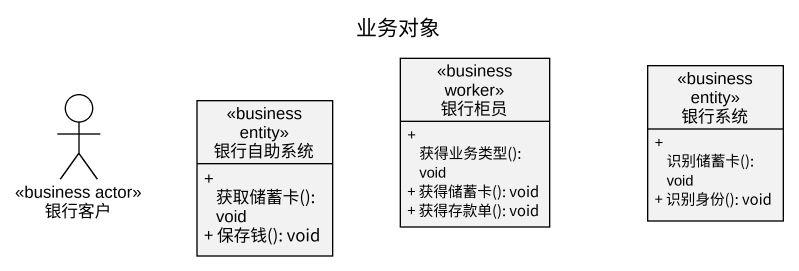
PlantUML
@startuml
title 业务对象
allowmixing
hide circle
hide empty members
skinparam classAttributeIconSize 0
class 银行柜员 <<business worker>> {
  + 获得业务类型(): void
  + 获得储蓄卡(): void
  + 获得存款单(): void
}
class 银行系统 <<business entity>> {
  + 识别储蓄卡(): void
  + 识别身份(): void
}
actor 银行客户 <<business actor>>
class 银行自助系统 <<business entity>> {
  + 获取储蓄卡(): void
  + 保存钱(): void
}
@enduml
